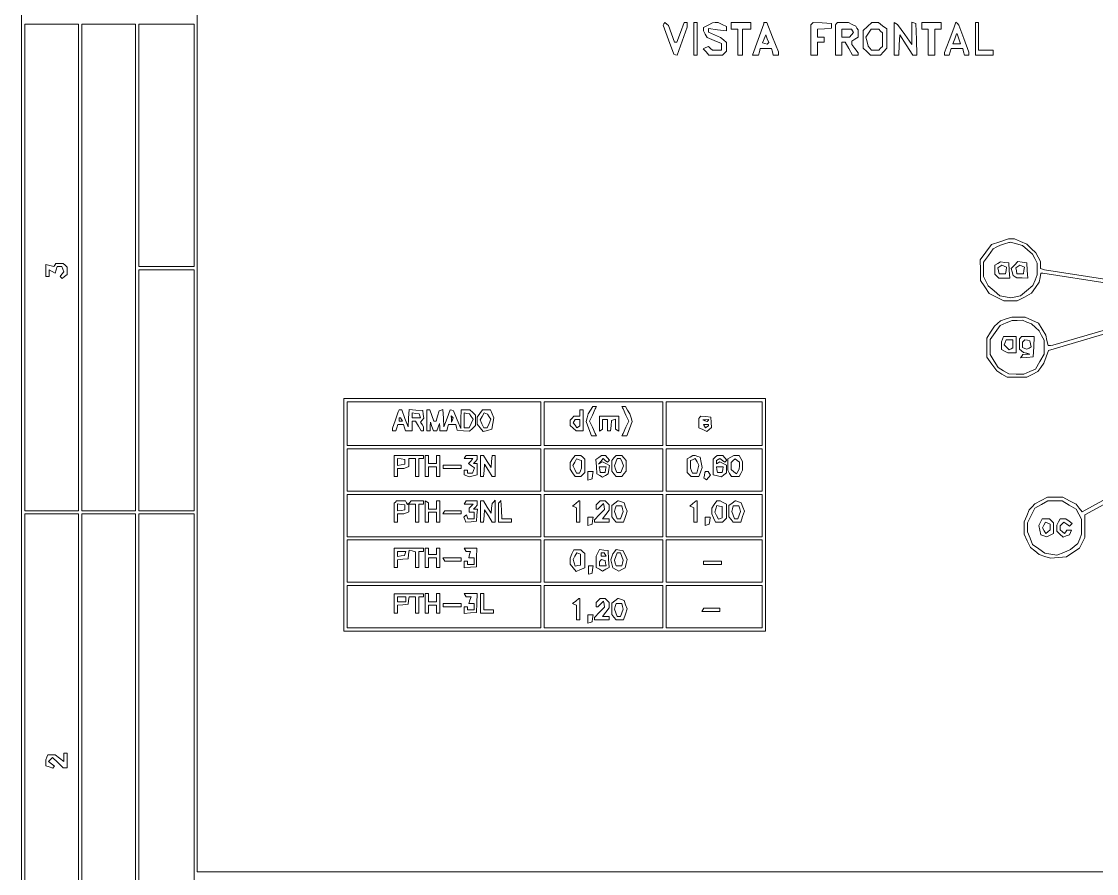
# Paper-space layout 'AN-06-DGE-026' of a CAD drawing. Header units: metres, sheet in millimetres. Extents: x 12 to 193, y 4 to 291.
# Drawn here: x 29.6 to 112.2, y 128.6 to 194.1 of the extents above; entities that cross this region are included whole.
import ezdxf

# ---------------------------------------------------------------- set-up
doc = ezdxf.new("R2010")
doc.units = ezdxf.units.M
doc.layers.add('DGE_CONTORNOS', color=7, linetype='Continuous', lineweight=0)
doc.layers.add('DGE_DATOS', color=7, linetype='Continuous', lineweight=0)

# ---------------------------------------------------------------- blocks, each defined once
blk = doc.blocks.new('LP_REF_DGE_MT_026')
at = {"layer": 'DGE_CONTORNOS'}
for points in [[(29.55, 147.493), (29.55, 25.344), (111.148, 25.344), (192.746, 25.344), (192.746, 147.493), (192.746, 269.642), (111.148, 269.642), (29.55, 269.642)], [(192.495, 201.684), (192.495, 133.976), (186.363, 133.976), (180.231, 133.976), (180.231, 131.348), (180.231, 128.72), (111.649, 128.72), (43.066, 128.72), (43.066, 199.056), (43.066, 269.392), (117.781, 269.392), (192.495, 269.392)], [(33.931, 175.214), (33.931, 156.504), (31.866, 156.504), (29.801, 156.504), (29.801, 175.214), (29.801, 193.925), (31.866, 193.925), (33.931, 193.925)], [(38.311, 175.214), (38.311, 156.504), (36.246, 156.504), (34.181, 156.504), (34.181, 175.214), (34.181, 193.925), (36.246, 193.925), (38.311, 193.925)], [(42.816, 184.601), (42.816, 175.277), (40.689, 175.277), (38.561, 175.277), (38.561, 184.601), (38.561, 193.925), (40.689, 193.925), (42.816, 193.925)], [(78.939, 193.952), (78.871, 193.842), (79.281, 192.733), (79.692, 191.624), (79.825, 191.579), (79.958, 191.535), (80.347, 192.611), (80.737, 193.687), (80.737, 193.869), (80.737, 194.05), (80.622, 194.05), (80.507, 194.05), (80.216, 193.299), (79.924, 192.548), (79.842, 192.548), (79.761, 192.548), (79.533, 193.181), (79.305, 193.814), (79.156, 193.938), (79.007, 194.062)], [(81.237, 192.798), (81.237, 191.547), (81.362, 191.547), (81.487, 191.547), (81.487, 192.798), (81.487, 194.05), (81.362, 194.05), (81.237, 194.05)], [(82.332, 193.853), (81.988, 193.666), (81.988, 193.537), (81.988, 193.407), (82.122, 193.157), (82.256, 192.907), (82.81, 192.669), (83.365, 192.432), (83.365, 192.177), (83.365, 191.922), (83.014, 191.922), (82.664, 191.922), (82.522, 192.064), (82.38, 192.206), (82.167, 192.124), (81.954, 192.042), (82.178, 191.794), (82.402, 191.547), (82.921, 191.547), (83.44, 191.547), (83.59, 191.697), (83.74, 191.847), (83.74, 192.178), (83.74, 192.509), (83.517, 192.711), (83.293, 192.914), (82.828, 193.108), (82.364, 193.302), (82.364, 193.443), (82.364, 193.584), (83.052, 193.503), (83.74, 193.422), (83.74, 193.59), (83.74, 193.759), (83.421, 193.904), (83.103, 194.05), (82.89, 194.045), (82.676, 194.04)], [(84.116, 193.799), (84.116, 193.549), (84.366, 193.549), (84.616, 193.549), (84.616, 192.548), (84.616, 191.547), (84.804, 191.547), (84.992, 191.547), (84.992, 192.548), (84.992, 193.549), (85.305, 193.549), (85.617, 193.549), (85.617, 193.799), (85.617, 194.05), (84.867, 194.05), (84.116, 194.05)], [(86.619, 194.002), (86.619, 193.954), (86.183, 192.751), (85.747, 191.547), (85.981, 191.547), (86.214, 191.547), (86.279, 191.797), (86.345, 192.047), (86.78, 192.047), (87.215, 192.047), (87.281, 191.797), (87.346, 191.547), (87.546, 191.547), (87.745, 191.547), (87.745, 191.671), (87.745, 191.795), (87.294, 192.922), (86.843, 194.05), (86.731, 194.05), (86.619, 194.05)], [(90.337, 193.972), (90.248, 193.883), (90.248, 192.715), (90.248, 191.547), (90.498, 191.547), (90.749, 191.547), (90.749, 192.047), (90.749, 192.548), (90.999, 192.548), (91.249, 192.548), (91.249, 192.736), (91.249, 192.923), (90.999, 192.923), (90.749, 192.923), (90.749, 193.229), (90.749, 193.535), (91.28, 193.573), (91.812, 193.612), (91.812, 193.799), (91.812, 193.987), (91.119, 194.024), (90.426, 194.061)], [(92.209, 193.966), (92.125, 193.883), (92.125, 192.715), (92.125, 191.547), (92.376, 191.547), (92.626, 191.547), (92.626, 192.047), (92.626, 192.548), (92.747, 192.548), (92.869, 192.548), (93.154, 192.048), (93.439, 191.549), (93.658, 191.548), (93.877, 191.547), (93.875, 191.641), (93.872, 191.734), (93.627, 192.047), (93.382, 192.36), (93.38, 192.486), (93.377, 192.613), (93.627, 192.769), (93.877, 192.925), (93.875, 193.206), (93.874, 193.487), (93.782, 193.624), (93.69, 193.762), (93.416, 193.906), (93.143, 194.05), (92.717, 194.05), (92.292, 194.05)], [(93.443, 193.418), (93.523, 193.288), (93.372, 193.106), (93.221, 192.923), (92.923, 192.923), (92.626, 192.923), (92.626, 193.236), (92.626, 193.549), (92.994, 193.549), (93.362, 193.549)], [(94.584, 193.743), (94.253, 193.436), (94.253, 192.763), (94.253, 192.091), (94.542, 191.819), (94.832, 191.547), (95.211, 191.547), (95.591, 191.547), (95.829, 191.81), (96.067, 192.074), (96.067, 192.818), (96.067, 193.563), (95.755, 193.804), (95.442, 194.044), (95.178, 194.047), (94.915, 194.05)], [(95.604, 193.399), (95.755, 193.249), (95.755, 192.736), (95.755, 192.222), (95.604, 192.072), (95.454, 191.922), (95.182, 191.922), (94.909, 191.922), (94.779, 192.079), (94.648, 192.236), (94.562, 192.581), (94.475, 192.925), (94.68, 193.237), (94.884, 193.549), (95.169, 193.549), (95.454, 193.549)], [(96.631, 192.806), (96.631, 191.547), (96.812, 191.547), (96.994, 191.547), (97.031, 192.326), (97.069, 193.106), (97.569, 192.327), (98.07, 191.549), (98.231, 191.548), (98.392, 191.547), (98.356, 192.757), (98.32, 193.967), (98.164, 194.019), (98.007, 194.071), (98.007, 193.222), (98.007, 192.373), (97.451, 193.137), (96.895, 193.901), (96.763, 193.983), (96.631, 194.064)], [(98.758, 193.799), (98.758, 193.549), (99.008, 193.549), (99.259, 193.549), (99.259, 192.548), (99.259, 191.547), (99.509, 191.547), (99.759, 191.547), (99.759, 192.548), (99.759, 193.549), (100.01, 193.549), (100.26, 193.549), (100.26, 193.799), (100.26, 194.05), (99.509, 194.05), (98.758, 194.05)], [(101.308, 193.852), (101.221, 193.612), (100.865, 192.676), (100.51, 191.74), (100.51, 191.643), (100.51, 191.547), (100.69, 191.547), (100.869, 191.547), (100.948, 191.797), (101.028, 192.047), (101.469, 192.047), (101.91, 192.047), (101.976, 191.797), (102.041, 191.547), (102.214, 191.547), (102.388, 191.547), (102.388, 191.663), (102.388, 191.78), (102.004, 192.821), (101.621, 193.862), (101.508, 193.977), (101.395, 194.092)], [(102.888, 192.798), (102.888, 191.547), (103.576, 191.547), (104.265, 191.547), (104.265, 191.734), (104.265, 191.922), (103.702, 191.922), (103.138, 191.922), (103.138, 192.986), (103.138, 194.05), (103.013, 194.05), (102.888, 194.05)], [(86.944, 192.456), (86.889, 192.401), (86.706, 192.443), (86.524, 192.485), (86.646, 192.798), (86.768, 193.111), (86.884, 192.811), (86.999, 192.512)], [(101.618, 192.798), (101.749, 192.423), (101.453, 192.423), (101.158, 192.423), (101.299, 192.798), (101.441, 193.174), (101.464, 193.174), (101.487, 193.174)], [(106.044, 177.023), (106.51, 176.894), (106.894, 176.571), (107.277, 176.248), (107.461, 175.894), (107.644, 175.539), (107.644, 175.091), (107.644, 174.643), (107.472, 174.231), (107.299, 173.819), (106.823, 173.426), (106.347, 173.034), (105.985, 172.954), (105.622, 172.875), (105.191, 172.956), (104.76, 173.036), (104.318, 173.424), (103.877, 173.812), (103.695, 174.163), (103.514, 174.513), (103.514, 175.064), (103.514, 175.615), (103.885, 176.128), (104.257, 176.64), (104.535, 176.789), (104.813, 176.938), (105.134, 177.035), (105.454, 177.133), (105.516, 177.143), (105.579, 177.153)], [(32.116, 175.401), (32.038, 175.276), (31.733, 175.352), (31.428, 175.429), (31.428, 174.977), (31.428, 174.526), (31.553, 174.526), (31.678, 174.526), (31.678, 174.781), (31.678, 175.035), (31.914, 174.909), (32.151, 174.782), (32.215, 175.029), (32.28, 175.277), (32.466, 175.277), (32.652, 175.277), (32.73, 175.073), (32.809, 174.87), (32.663, 174.695), (32.518, 174.52), (32.596, 174.442), (32.673, 174.365), (32.864, 174.523), (33.054, 174.682), (33.054, 174.954), (33.054, 175.227), (32.904, 175.377), (32.754, 175.527), (32.474, 175.527), (32.193, 175.527)], [(104.609, 175.517), (104.39, 175.389), (104.39, 175.045), (104.39, 174.701), (104.54, 174.551), (104.69, 174.401), (105.11, 174.401), (105.53, 174.401), (105.492, 174.985), (105.454, 175.57), (105.141, 175.607), (104.828, 175.645)], [(105.241, 174.979), (105.203, 174.714), (104.955, 174.714), (104.706, 174.714), (104.661, 174.949), (104.616, 175.184), (104.773, 175.281), (104.93, 175.379), (105.105, 175.312), (105.279, 175.245)], [(105.889, 175.399), (105.629, 175.139), (105.714, 174.864), (105.8, 174.588), (105.94, 174.496), (106.079, 174.405), (106.493, 174.403), (106.907, 174.401), (106.868, 174.985), (106.83, 175.57), (106.49, 175.615), (106.15, 175.66)], [(106.618, 174.979), (106.58, 174.714), (106.331, 174.714), (106.083, 174.714), (106.038, 174.949), (105.992, 175.184), (106.15, 175.281), (106.307, 175.379), (106.481, 175.312), (106.656, 175.245)], [(42.816, 165.765), (42.816, 156.504), (40.689, 156.504), (38.561, 156.504), (38.561, 165.765), (38.561, 175.026), (40.689, 175.026), (42.816, 175.026)], [(106.853, 171.013), (107.206, 170.88), (107.499, 170.606), (107.793, 170.333), (107.98, 169.973), (108.168, 169.613), (108.176, 169.079), (108.184, 168.545), (107.845, 167.968), (107.507, 167.391), (107.06, 167.204), (106.612, 167.017), (106.033, 167.017), (105.454, 167.018), (105.051, 167.263), (104.649, 167.508), (104.332, 168.011), (104.014, 168.514), (104.014, 169.09), (104.014, 169.667), (104.406, 170.212), (104.798, 170.757), (105.251, 170.946), (105.704, 171.134), (106.103, 171.14), (106.501, 171.147)], [(104.966, 169.697), (104.891, 169.499), (104.891, 169.201), (104.891, 168.903), (105.133, 168.773), (105.375, 168.644), (105.696, 168.644), (106.017, 168.644), (106.017, 169.269), (106.017, 169.895), (105.53, 169.895), (105.042, 169.895)], [(105.767, 169.339), (105.767, 169.034), (105.629, 168.949), (105.492, 168.864), (105.299, 169.057), (105.107, 169.25), (105.182, 169.447), (105.258, 169.645), (105.512, 169.645), (105.767, 169.645)], [(106.351, 169.812), (106.267, 169.728), (106.267, 169.326), (106.267, 168.925), (106.424, 168.798), (106.58, 168.671), (106.83, 168.609), (107.081, 168.548), (106.806, 168.533), (106.532, 168.519), (106.45, 168.385), (106.367, 168.252), (106.849, 168.291), (107.331, 168.331), (107.368, 169.113), (107.405, 169.895), (106.92, 169.895), (106.434, 169.895)], [(107.123, 169.346), (107.168, 169.112), (107.01, 169.014), (106.853, 168.917), (106.685, 168.982), (106.517, 169.046), (106.517, 169.262), (106.517, 169.478), (106.605, 169.566), (106.693, 169.654), (106.885, 169.616), (107.078, 169.579)], [(54.33, 156.191), (54.33, 147.242), (70.537, 147.242), (86.744, 147.242), (86.744, 156.191), (86.744, 165.139), (70.537, 165.139), (54.33, 165.139)], [(69.473, 163.2), (69.473, 161.51), (62.027, 161.51), (54.58, 161.51), (54.58, 163.2), (54.58, 164.889), (62.027, 164.889), (69.473, 164.889)], [(78.859, 163.2), (78.859, 161.51), (74.291, 161.51), (69.723, 161.51), (69.723, 163.2), (69.723, 164.889), (74.291, 164.889), (78.859, 164.889)], [(73.306, 164.232), (73.129, 163.95), (73.041, 163.657), (72.953, 163.363), (73.163, 162.812), (73.373, 162.261), (73.561, 162.261), (73.749, 162.261), (73.701, 162.355), (73.652, 162.449), (73.438, 162.918), (73.224, 163.387), (73.438, 163.857), (73.652, 164.326), (73.701, 164.42), (73.749, 164.514), (73.616, 164.514), (73.484, 164.514)], [(75.758, 164.42), (75.806, 164.326), (76.02, 163.857), (76.235, 163.387), (76.02, 162.918), (75.806, 162.449), (75.758, 162.355), (75.71, 162.261), (75.898, 162.261), (76.085, 162.261), (76.296, 162.812), (76.506, 163.363), (76.418, 163.657), (76.33, 163.95), (76.153, 164.232), (75.975, 164.514), (75.842, 164.514), (75.71, 164.514)], [(86.493, 163.2), (86.493, 161.51), (82.802, 161.51), (79.11, 161.51), (79.11, 163.2), (79.11, 164.889), (82.802, 164.889), (86.493, 164.889)], [(58.521, 164.107), (58.464, 163.95), (58.274, 163.403), (58.084, 162.855), (58.084, 162.746), (58.084, 162.636), (58.201, 162.636), (58.318, 162.636), (58.397, 162.887), (58.477, 163.137), (58.704, 163.137), (58.931, 163.137), (58.997, 162.887), (59.062, 162.636), (59.324, 162.636), (59.586, 162.636), (59.586, 163.012), (59.586, 163.387), (59.717, 163.387), (59.848, 163.387), (60.061, 163.013), (60.275, 162.638), (60.368, 162.637), (60.462, 162.636), (60.46, 162.793), (60.458, 162.949), (60.342, 163.133), (60.226, 163.316), (60.354, 163.47), (60.482, 163.624), (60.441, 163.912), (60.4, 164.201), (59.875, 164.239), (59.35, 164.277), (59.311, 163.613), (59.273, 162.949), (59.03, 163.606), (58.786, 164.263), (58.682, 164.263), (58.577, 164.263)], [(60.181, 163.794), (60.233, 163.638), (59.91, 163.638), (59.586, 163.638), (59.586, 163.834), (59.586, 164.03), (59.858, 163.99), (60.13, 163.95)], [(60.713, 163.45), (60.713, 162.636), (60.838, 162.636), (60.963, 162.636), (60.973, 162.98), (60.983, 163.325), (61.108, 162.98), (61.234, 162.636), (61.353, 162.636), (61.472, 162.636), (61.585, 162.918), (61.698, 163.2), (61.706, 162.918), (61.714, 162.636), (61.976, 162.636), (62.238, 162.636), (62.303, 162.887), (62.369, 163.137), (62.652, 163.137), (62.936, 163.137), (62.995, 162.913), (63.053, 162.69), (63.526, 162.658), (63.998, 162.626), (64.233, 162.838), (64.467, 163.051), (64.467, 163.45), (64.467, 163.849), (64.238, 164.056), (64.009, 164.263), (63.675, 164.263), (63.341, 164.263), (63.335, 163.544), (63.329, 162.824), (63.049, 163.503), (62.769, 164.183), (62.643, 164.225), (62.516, 164.267), (62.271, 163.608), (62.027, 162.949), (61.989, 163.614), (61.95, 164.28), (61.803, 164.23), (61.655, 164.181), (61.541, 163.784), (61.427, 163.387), (61.345, 163.387), (61.263, 163.387), (61.105, 163.825), (60.947, 164.263), (60.83, 164.263), (60.713, 164.263)], [(62.675, 163.489), (62.61, 163.325), (62.6, 163.565), (62.59, 163.804), (62.665, 163.729), (62.741, 163.653)], [(64.134, 163.741), (64.266, 163.532), (64.119, 163.209), (63.972, 162.887), (63.781, 162.887), (63.591, 162.887), (63.591, 163.459), (63.591, 164.031), (63.797, 163.991), (64.002, 163.95)], [(64.787, 163.985), (64.592, 163.707), (64.592, 163.436), (64.592, 163.165), (64.821, 162.882), (65.051, 162.599), (65.379, 162.681), (65.708, 162.763), (65.791, 163.21), (65.875, 163.657), (65.737, 163.96), (65.599, 164.263), (65.29, 164.263), (64.982, 164.263)], [(65.515, 163.734), (65.642, 163.532), (65.496, 163.209), (65.349, 162.887), (65.218, 162.887), (65.087, 162.887), (64.952, 163.184), (64.817, 163.481), (64.963, 163.754), (65.11, 164.028), (65.249, 163.982), (65.388, 163.936)], [(72.477, 164.013), (72.477, 163.763), (72.251, 163.763), (72.026, 163.763), (71.876, 163.613), (71.726, 163.462), (71.726, 163.256), (71.726, 163.051), (71.955, 162.843), (72.184, 162.636), (72.455, 162.636), (72.727, 162.636), (72.727, 163.45), (72.727, 164.263), (72.602, 164.263), (72.477, 164.263)], [(73.979, 163.192), (73.979, 162.622), (74.104, 162.699), (74.229, 162.776), (74.229, 163.144), (74.229, 163.512), (74.417, 163.512), (74.604, 163.512), (74.604, 163.074), (74.604, 162.636), (74.721, 162.636), (74.839, 162.636), (74.878, 163.033), (74.917, 163.431), (75.074, 163.482), (75.23, 163.533), (75.23, 163.155), (75.23, 162.776), (75.355, 162.699), (75.48, 162.622), (75.48, 163.192), (75.48, 163.763), (74.729, 163.763), (73.979, 163.763)], [(81.702, 163.685), (81.613, 163.596), (81.613, 163.239), (81.613, 162.881), (81.922, 162.74), (82.231, 162.6), (82.411, 162.749), (82.592, 162.899), (82.571, 163.299), (82.551, 163.7), (82.171, 163.737), (81.791, 163.775)], [(58.773, 163.512), (58.85, 163.387), (58.718, 163.387), (58.585, 163.387), (58.585, 163.512), (58.585, 163.638), (58.64, 163.638), (58.695, 163.638)], [(72.477, 163.269), (72.477, 163.027), (72.366, 162.958), (72.255, 162.889), (72.105, 163.07), (71.955, 163.251), (72.035, 163.382), (72.116, 163.512), (72.296, 163.512), (72.477, 163.512)], [(82.33, 163.437), (82.254, 163.361), (82.09, 163.427), (81.926, 163.493), (82.165, 163.503), (82.405, 163.512)], [(82.364, 163.082), (82.364, 163.027), (82.247, 162.955), (82.131, 162.883), (82.052, 163.01), (81.973, 163.137), (82.168, 163.137), (82.364, 163.137)], [(69.473, 159.633), (69.473, 158.006), (62.027, 158.006), (54.58, 158.006), (54.58, 159.633), (54.58, 161.26), (62.027, 161.26), (69.473, 161.26)], [(78.859, 159.633), (78.859, 158.006), (74.291, 158.006), (69.723, 158.006), (69.723, 159.633), (69.723, 161.26), (74.291, 161.26), (78.859, 161.26)], [(86.493, 159.633), (86.493, 158.006), (82.802, 158.006), (79.11, 158.006), (79.11, 159.633), (79.11, 161.26), (82.802, 161.26), (86.493, 161.26)], [(58.21, 159.934), (58.21, 159.132), (58.335, 159.132), (58.46, 159.132), (58.46, 159.445), (58.46, 159.758), (58.7, 159.758), (58.94, 159.758), (59.138, 159.834), (59.336, 159.91), (59.336, 160.209), (59.336, 160.509), (59.586, 160.509), (59.837, 160.509), (59.837, 159.82), (59.837, 159.132), (59.962, 159.132), (60.087, 159.132), (60.087, 159.82), (60.087, 160.509), (60.275, 160.509), (60.462, 160.509), (60.462, 160.628), (60.462, 160.747), (59.336, 160.741), (58.21, 160.736)], [(59.023, 160.258), (59.023, 160.071), (58.742, 160.031), (58.46, 159.991), (58.46, 160.258), (58.46, 160.526), (58.742, 160.486), (59.023, 160.446)], [(60.587, 159.946), (60.587, 159.132), (60.713, 159.132), (60.838, 159.132), (60.838, 159.507), (60.838, 159.883), (61.151, 159.883), (61.464, 159.883), (61.464, 159.507), (61.464, 159.132), (61.589, 159.132), (61.714, 159.132), (61.714, 159.946), (61.714, 160.759), (61.589, 160.759), (61.464, 160.759), (61.464, 160.446), (61.464, 160.133), (61.151, 160.133), (60.838, 160.133), (60.838, 160.446), (60.838, 160.759), (60.713, 160.759), (60.587, 160.759)], [(63.654, 160.634), (63.576, 160.509), (63.912, 160.509), (64.247, 160.509), (64.088, 160.317), (63.929, 160.125), (64.156, 159.96), (64.383, 159.794), (64.304, 159.588), (64.225, 159.382), (64.033, 159.382), (63.841, 159.382), (63.841, 159.507), (63.841, 159.633), (63.716, 159.633), (63.591, 159.633), (63.591, 159.441), (63.591, 159.249), (63.779, 159.177), (63.967, 159.105), (64.28, 159.183), (64.592, 159.262), (64.592, 159.698), (64.592, 160.133), (64.442, 160.133), (64.292, 160.133), (64.442, 160.283), (64.592, 160.434), (64.592, 160.596), (64.592, 160.759), (64.162, 160.759), (63.731, 160.759)], [(64.843, 159.946), (64.843, 159.132), (64.96, 159.132), (65.078, 159.132), (65.117, 159.601), (65.155, 160.071), (65.447, 159.601), (65.739, 159.132), (65.854, 159.132), (65.969, 159.132), (65.969, 159.946), (65.969, 160.759), (65.851, 160.759), (65.734, 160.759), (65.695, 160.29), (65.656, 159.82), (65.364, 160.29), (65.072, 160.759), (64.958, 160.759), (64.843, 160.759)], [(71.921, 160.481), (71.726, 160.203), (71.726, 159.946), (71.726, 159.688), (71.921, 159.41), (72.115, 159.132), (72.334, 159.132), (72.552, 159.132), (72.702, 159.282), (72.852, 159.432), (72.852, 159.946), (72.852, 160.459), (72.702, 160.609), (72.552, 160.759), (72.334, 160.759), (72.115, 160.759)], [(72.602, 160.068), (72.602, 159.778), (72.526, 159.58), (72.45, 159.382), (72.335, 159.382), (72.221, 159.382), (72.086, 159.679), (71.95, 159.976), (72.09, 160.238), (72.23, 160.499), (72.416, 160.428), (72.602, 160.357)], [(73.931, 160.598), (73.711, 160.437), (73.751, 159.891), (73.791, 159.345), (74.01, 159.208), (74.229, 159.071), (74.448, 159.208), (74.667, 159.345), (74.706, 159.668), (74.744, 159.991), (74.484, 160.131), (74.224, 160.27), (74.07, 160.178), (73.916, 160.085), (74.089, 160.299), (74.262, 160.512), (74.436, 160.367), (74.61, 160.223), (74.688, 160.3), (74.765, 160.378), (74.607, 160.568), (74.448, 160.759), (74.3, 160.759), (74.151, 160.759)], [(75.095, 160.56), (74.93, 160.36), (74.93, 159.946), (74.93, 159.531), (75.095, 159.331), (75.261, 159.132), (75.48, 159.132), (75.7, 159.132), (75.865, 159.331), (76.031, 159.531), (76.031, 159.946), (76.031, 160.36), (75.865, 160.56), (75.7, 160.759), (75.48, 160.759), (75.261, 160.759)], [(75.718, 160.227), (75.823, 159.946), (75.731, 159.695), (75.639, 159.445), (75.48, 159.445), (75.321, 159.445), (75.229, 159.695), (75.137, 159.946), (75.242, 160.227), (75.347, 160.509), (75.48, 160.509), (75.614, 160.509)], [(80.956, 160.624), (80.737, 160.496), (80.737, 159.964), (80.737, 159.432), (80.887, 159.282), (81.037, 159.132), (81.328, 159.132), (81.619, 159.132), (81.749, 159.475), (81.88, 159.818), (81.805, 160.214), (81.731, 160.61), (81.536, 160.684), (81.342, 160.759), (81.258, 160.755), (81.175, 160.751)], [(81.486, 160.261), (81.619, 160.013), (81.54, 159.698), (81.46, 159.382), (81.3, 159.382), (81.139, 159.382), (81.063, 159.58), (80.987, 159.778), (80.987, 160.07), (80.987, 160.363), (81.143, 160.426), (81.3, 160.489), (81.327, 160.499), (81.354, 160.509)], [(82.889, 160.609), (82.739, 160.459), (82.739, 159.86), (82.739, 159.262), (83.053, 159.183), (83.368, 159.104), (83.554, 159.259), (83.74, 159.413), (83.74, 159.706), (83.74, 159.999), (83.487, 160.135), (83.234, 160.27), (83.112, 160.194), (82.989, 160.118), (82.989, 160.244), (82.989, 160.369), (83.12, 160.45), (83.251, 160.53), (83.436, 160.376), (83.621, 160.223), (83.698, 160.3), (83.776, 160.378), (83.618, 160.568), (83.459, 160.759), (83.249, 160.759), (83.039, 160.759)], [(84.084, 160.624), (83.865, 160.496), (83.865, 160.056), (83.865, 159.616), (83.995, 159.374), (84.124, 159.132), (84.429, 159.132), (84.733, 159.132), (84.862, 159.374), (84.992, 159.616), (84.992, 159.946), (84.992, 160.275), (84.862, 160.517), (84.733, 160.759), (84.518, 160.755), (84.303, 160.751)], [(84.739, 159.961), (84.738, 159.695), (84.624, 159.516), (84.51, 159.336), (84.313, 159.5), (84.116, 159.663), (84.116, 159.936), (84.116, 160.208), (84.263, 160.356), (84.41, 160.503), (84.576, 160.365), (84.741, 160.228)], [(61.964, 159.883), (61.964, 159.758), (62.652, 159.758), (63.341, 159.758), (63.341, 159.883), (63.341, 160.008), (62.652, 160.008), (61.964, 160.008)], [(74.455, 159.664), (74.413, 159.445), (74.229, 159.445), (74.045, 159.445), (74.002, 159.664), (73.96, 159.883), (74.229, 159.883), (74.497, 159.883)], [(83.466, 159.664), (83.424, 159.445), (83.24, 159.445), (83.055, 159.445), (83.013, 159.664), (82.971, 159.883), (83.24, 159.883), (83.508, 159.883)], [(73.102, 159.184), (73.102, 158.861), (73.259, 158.912), (73.415, 158.964), (73.455, 159.236), (73.495, 159.507), (73.299, 159.507), (73.102, 159.507)], [(82.104, 159.476), (82.094, 159.445), (82.052, 159.226), (82.01, 159.008), (82.11, 158.946), (82.21, 158.884), (82.36, 159.065), (82.51, 159.246), (82.43, 159.377), (82.349, 159.507), (82.231, 159.507), (82.113, 159.507)], [(69.473, 156.128), (69.473, 154.501), (62.027, 154.501), (54.58, 154.501), (54.58, 156.128), (54.58, 157.755), (62.027, 157.755), (69.473, 157.755)], [(58.293, 157.171), (58.21, 157.088), (58.21, 156.358), (58.21, 155.628), (58.335, 155.628), (58.46, 155.628), (58.46, 155.941), (58.46, 156.254), (58.7, 156.254), (58.94, 156.254), (59.138, 156.329), (59.336, 156.405), (59.336, 156.705), (59.336, 157.004), (59.586, 157.004), (59.837, 157.004), (59.837, 156.316), (59.837, 155.628), (59.962, 155.628), (60.087, 155.628), (60.087, 156.316), (60.087, 157.004), (60.275, 157.004), (60.462, 157.004), (60.462, 157.13), (60.462, 157.255), (59.987, 157.255), (59.511, 157.255), (59.375, 157.119), (59.239, 156.983), (59.155, 157.119), (59.071, 157.255), (58.724, 157.255), (58.376, 157.255)], [(60.587, 156.449), (60.587, 155.628), (60.713, 155.628), (60.838, 155.628), (60.838, 156.003), (60.838, 156.379), (61.151, 156.379), (61.464, 156.379), (61.464, 156.003), (61.464, 155.628), (61.589, 155.628), (61.714, 155.628), (61.714, 156.441), (61.714, 157.255), (61.589, 157.255), (61.464, 157.255), (61.464, 156.942), (61.464, 156.629), (61.151, 156.629), (60.838, 156.629), (60.838, 156.872), (60.838, 157.115), (60.713, 157.192), (60.587, 157.27)], [(63.654, 157.13), (63.576, 157.004), (63.922, 157.004), (64.267, 157.004), (64.117, 156.854), (63.967, 156.704), (63.967, 156.541), (63.967, 156.379), (64.154, 156.379), (64.342, 156.379), (64.342, 156.128), (64.342, 155.878), (64.102, 155.878), (63.862, 155.878), (63.806, 156.034), (63.75, 156.191), (63.655, 156.102), (63.56, 156.014), (63.637, 155.813), (63.714, 155.612), (64.122, 155.651), (64.53, 155.69), (64.569, 156.16), (64.607, 156.629), (64.45, 156.629), (64.292, 156.629), (64.442, 156.779), (64.592, 156.929), (64.592, 157.092), (64.592, 157.255), (64.162, 157.255), (63.731, 157.255)], [(64.843, 156.441), (64.843, 155.628), (64.96, 155.628), (65.078, 155.628), (65.117, 156.097), (65.155, 156.566), (65.447, 156.097), (65.739, 155.628), (65.854, 155.628), (65.969, 155.628), (65.969, 156.466), (65.969, 157.305), (65.853, 157.186), (65.738, 157.067), (65.697, 156.692), (65.656, 156.316), (65.364, 156.785), (65.072, 157.255), (64.958, 157.255), (64.843, 157.255)], [(66.313, 157.183), (66.219, 157.088), (66.219, 156.358), (66.219, 155.628), (66.72, 155.628), (67.22, 155.628), (67.22, 155.753), (67.22, 155.878), (66.851, 155.878), (66.482, 155.878), (66.444, 156.578), (66.407, 157.278)], [(78.859, 156.128), (78.859, 154.501), (74.291, 154.501), (69.723, 154.501), (69.723, 156.128), (69.723, 157.755), (74.291, 157.755), (78.859, 157.755)], [(72.156, 157.059), (71.914, 156.864), (72.07, 156.798), (72.226, 156.733), (72.226, 156.181), (72.226, 155.628), (72.352, 155.628), (72.477, 155.628), (72.477, 156.441), (72.477, 157.255), (72.438, 157.255), (72.399, 157.255)], [(73.878, 157.105), (73.728, 156.954), (73.728, 156.792), (73.728, 156.629), (73.8, 156.629), (73.871, 156.629), (74.081, 156.839), (74.291, 157.049), (74.334, 156.826), (74.377, 156.603), (73.99, 156.203), (73.603, 155.804), (73.603, 155.716), (73.603, 155.628), (74.166, 155.628), (74.729, 155.628), (74.729, 155.753), (74.729, 155.878), (74.47, 155.878), (74.211, 155.878), (74.47, 156.208), (74.729, 156.538), (74.729, 156.746), (74.729, 156.954), (74.579, 157.105), (74.429, 157.255), (74.229, 157.255), (74.029, 157.255)], [(75.166, 157.082), (74.93, 156.909), (74.93, 156.468), (74.93, 156.027), (75.095, 155.827), (75.261, 155.628), (75.548, 155.628), (75.836, 155.628), (75.975, 156.048), (76.114, 156.468), (75.994, 156.782), (75.875, 157.095), (75.667, 157.175), (75.46, 157.255), (75.431, 157.255), (75.403, 157.255)], [(86.493, 156.128), (86.493, 154.501), (82.802, 154.501), (79.11, 154.501), (79.11, 156.128), (79.11, 157.755), (82.802, 157.755), (86.493, 157.755)], [(81.167, 157.059), (80.924, 156.864), (81.081, 156.798), (81.237, 156.733), (81.237, 156.181), (81.237, 155.628), (81.362, 155.628), (81.487, 155.628), (81.487, 156.441), (81.487, 157.255), (81.449, 157.255), (81.41, 157.255)], [(82.809, 156.977), (82.614, 156.698), (82.614, 156.482), (82.614, 156.265), (82.759, 155.947), (82.904, 155.628), (83.172, 155.628), (83.44, 155.628), (83.59, 155.778), (83.74, 155.928), (83.74, 156.462), (83.74, 156.996), (83.498, 157.125), (83.256, 157.255), (83.13, 157.255), (83.003, 157.255)], [(84.177, 157.082), (83.94, 156.909), (83.94, 156.468), (83.94, 156.027), (84.106, 155.827), (84.271, 155.628), (84.559, 155.628), (84.847, 155.628), (84.986, 156.048), (85.124, 156.468), (85.005, 156.782), (84.886, 157.095), (84.678, 157.175), (84.471, 157.255), (84.442, 157.255), (84.414, 157.255)], [(110.104, 156.937), (110.646, 156.619), (110.842, 156.241), (111.037, 155.863), (111.04, 155.276), (111.044, 154.689), (110.906, 154.332), (110.769, 153.976), (110.489, 153.741), (110.209, 153.507), (109.679, 153.299), (109.148, 153.092), (108.692, 153.166), (108.235, 153.24), (107.761, 153.568), (107.287, 153.897), (107.09, 154.389), (106.893, 154.882), (106.893, 155.228), (106.893, 155.575), (107.175, 156.133), (107.456, 156.691), (107.957, 156.971), (108.457, 157.251), (109.009, 157.253), (109.562, 157.255)], [(33.931, 137.481), (33.931, 118.708), (31.866, 118.708), (29.801, 118.708), (29.801, 137.481), (29.801, 156.254), (31.866, 156.254), (33.931, 156.254)], [(38.311, 137.481), (38.311, 118.708), (36.246, 118.708), (34.181, 118.708), (34.181, 137.481), (34.181, 156.254), (36.246, 156.254), (38.311, 156.254)], [(42.816, 137.481), (42.816, 118.708), (40.689, 118.708), (38.561, 118.708), (38.561, 137.481), (38.561, 156.254), (40.689, 156.254), (42.816, 156.254)], [(59.023, 156.754), (59.023, 156.566), (58.742, 156.526), (58.46, 156.486), (58.46, 156.754), (58.46, 157.022), (58.742, 156.982), (59.023, 156.942)], [(62.027, 156.379), (61.949, 156.254), (62.645, 156.254), (63.341, 156.254), (63.341, 156.379), (63.341, 156.504), (62.722, 156.504), (62.104, 156.504)], [(75.76, 156.656), (75.818, 156.432), (75.716, 156.155), (75.614, 155.878), (75.48, 155.878), (75.347, 155.878), (75.245, 156.155), (75.142, 156.432), (75.201, 156.656), (75.259, 156.879), (75.48, 156.879), (75.701, 156.879)], [(83.427, 156.387), (83.427, 155.961), (83.279, 155.912), (83.131, 155.863), (82.991, 156.125), (82.85, 156.388), (82.93, 156.641), (83.011, 156.894), (83.219, 156.853), (83.427, 156.813)], [(84.771, 156.656), (84.829, 156.432), (84.727, 156.155), (84.624, 155.878), (84.491, 155.878), (84.358, 155.878), (84.255, 156.155), (84.153, 156.432), (84.211, 156.656), (84.27, 156.879), (84.491, 156.879), (84.712, 156.879)], [(73.102, 155.68), (73.102, 155.357), (73.259, 155.408), (73.415, 155.46), (73.455, 155.731), (73.495, 156.003), (73.299, 156.003), (73.102, 156.003)], [(82.113, 155.68), (82.113, 155.357), (82.27, 155.408), (82.426, 155.46), (82.466, 155.731), (82.506, 156.003), (82.31, 156.003), (82.113, 156.003)], [(107.89, 155.62), (107.752, 155.363), (107.832, 155), (107.912, 154.638), (108.148, 154.563), (108.385, 154.488), (108.64, 154.624), (108.895, 154.76), (108.895, 155.169), (108.895, 155.578), (108.745, 155.728), (108.595, 155.878), (108.312, 155.878), (108.028, 155.878)], [(108.645, 155.254), (108.645, 155.033), (108.467, 154.885), (108.29, 154.738), (108.165, 154.961), (108.04, 155.183), (108.157, 155.401), (108.273, 155.618), (108.459, 155.547), (108.645, 155.476)], [(109.275, 155.636), (109.146, 155.394), (109.146, 155.155), (109.146, 154.916), (109.387, 154.697), (109.628, 154.479), (109.876, 154.557), (110.124, 154.636), (110.194, 154.819), (110.264, 155.002), (110.088, 155.002), (109.911, 155.002), (109.83, 154.871), (109.749, 154.74), (109.573, 154.886), (109.396, 155.033), (109.396, 155.18), (109.396, 155.327), (109.537, 155.469), (109.678, 155.61), (109.907, 155.467), (110.135, 155.324), (110.235, 155.424), (110.334, 155.523), (110.091, 155.701), (109.849, 155.878), (109.627, 155.878), (109.405, 155.878)], [(69.473, 152.624), (69.473, 150.997), (62.027, 150.997), (54.58, 150.997), (54.58, 152.624), (54.58, 154.251), (62.027, 154.251), (69.473, 154.251)], [(78.859, 152.624), (78.859, 150.997), (74.291, 150.997), (69.723, 150.997), (69.723, 152.624), (69.723, 154.251), (74.291, 154.251), (78.859, 154.251)], [(86.493, 152.624), (86.493, 150.997), (82.802, 150.997), (79.11, 150.997), (79.11, 152.624), (79.11, 154.251), (82.802, 154.251), (86.493, 154.251)], [(58.21, 152.868), (58.21, 152.123), (58.335, 152.123), (58.46, 152.123), (58.46, 152.428), (58.46, 152.733), (58.867, 152.773), (59.273, 152.812), (59.312, 153.142), (59.35, 153.473), (59.593, 153.409), (59.837, 153.346), (59.837, 152.735), (59.837, 152.123), (59.962, 152.123), (60.087, 152.123), (60.087, 152.749), (60.087, 153.375), (60.275, 153.375), (60.462, 153.375), (60.462, 153.495), (60.462, 153.615), (59.336, 153.613), (58.21, 153.612)], [(59.055, 153.219), (59.003, 153.062), (58.732, 153.022), (58.46, 152.982), (58.46, 153.179), (58.46, 153.375), (58.783, 153.375), (59.107, 153.375)], [(60.587, 152.874), (60.587, 152.123), (60.713, 152.123), (60.838, 152.123), (60.838, 152.499), (60.838, 152.874), (61.151, 152.874), (61.464, 152.874), (61.464, 152.499), (61.464, 152.123), (61.589, 152.123), (61.714, 152.123), (61.714, 152.874), (61.714, 153.625), (61.589, 153.625), (61.464, 153.625), (61.464, 153.375), (61.464, 153.125), (61.151, 153.125), (60.838, 153.125), (60.838, 153.375), (60.838, 153.625), (60.713, 153.625), (60.587, 153.625)], [(63.654, 153.5), (63.731, 153.375), (63.9, 153.375), (64.068, 153.375), (64.003, 153.125), (63.937, 152.874), (64.14, 152.874), (64.342, 152.874), (64.342, 152.624), (64.342, 152.374), (64.092, 152.374), (63.841, 152.374), (63.841, 152.499), (63.841, 152.624), (63.716, 152.624), (63.591, 152.624), (63.591, 152.366), (63.591, 152.108), (64.06, 152.147), (64.53, 152.186), (64.54, 152.906), (64.551, 153.625), (64.064, 153.625), (63.576, 153.625)], [(71.871, 153.181), (71.726, 152.863), (71.726, 152.632), (71.726, 152.401), (71.961, 152.111), (72.197, 151.82), (72.525, 151.969), (72.852, 152.118), (72.852, 152.659), (72.852, 153.2), (72.702, 153.35), (72.552, 153.5), (72.284, 153.5), (72.016, 153.5)], [(72.539, 152.741), (72.539, 152.315), (72.331, 152.275), (72.123, 152.234), (72.042, 152.487), (71.962, 152.74), (72.103, 153.002), (72.243, 153.265), (72.391, 153.216), (72.539, 153.166)], [(73.862, 153.266), (73.728, 153.016), (73.728, 152.574), (73.728, 152.132), (73.979, 151.998), (74.229, 151.864), (74.477, 151.997), (74.726, 152.13), (74.688, 152.784), (74.649, 153.438), (74.322, 153.476), (73.995, 153.515)], [(74.417, 153.125), (74.494, 153), (74.299, 153), (74.104, 153), (74.104, 153.125), (74.104, 153.25), (74.221, 153.25), (74.339, 153.25)], [(75.145, 153.35), (75.019, 153.187), (74.937, 152.958), (74.855, 152.729), (74.932, 152.423), (75.008, 152.117), (75.244, 151.991), (75.48, 151.864), (75.716, 151.991), (75.952, 152.117), (76.033, 152.439), (76.114, 152.761), (75.952, 153.099), (75.791, 153.438), (75.531, 153.475), (75.271, 153.512)], [(75.716, 152.973), (75.818, 152.696), (75.76, 152.472), (75.701, 152.249), (75.48, 152.249), (75.259, 152.249), (75.201, 152.472), (75.142, 152.696), (75.245, 152.973), (75.347, 153.25), (75.48, 153.25), (75.614, 153.25)], [(62.027, 152.749), (62.104, 152.624), (62.722, 152.624), (63.341, 152.624), (63.341, 152.749), (63.341, 152.874), (62.645, 152.874), (61.949, 152.874)], [(73.134, 151.931), (73.134, 151.612), (73.275, 151.659), (73.415, 151.705), (73.455, 151.977), (73.495, 152.249), (73.315, 152.249), (73.134, 152.249)], [(74.457, 152.457), (74.497, 152.249), (74.238, 152.249), (73.979, 152.249), (73.979, 152.415), (73.979, 152.582), (74.065, 152.668), (74.151, 152.754), (74.284, 152.71), (74.417, 152.666)], [(81.988, 152.499), (81.988, 152.374), (82.676, 152.374), (83.365, 152.374), (83.365, 152.499), (83.365, 152.624), (82.676, 152.624), (81.988, 152.624)], [(69.473, 149.12), (69.473, 147.493), (62.027, 147.493), (54.58, 147.493), (54.58, 149.12), (54.58, 150.747), (62.027, 150.747), (69.473, 150.747)], [(78.859, 149.12), (78.859, 147.493), (74.291, 147.493), (69.723, 147.493), (69.723, 149.12), (69.723, 150.747), (74.291, 150.747), (78.859, 150.747)], [(86.493, 149.12), (86.493, 147.493), (82.802, 147.493), (79.11, 147.493), (79.11, 149.12), (79.11, 150.747), (82.802, 150.747), (86.493, 150.747)], [(58.21, 149.363), (58.21, 148.619), (58.335, 148.619), (58.46, 148.619), (58.46, 148.924), (58.46, 149.229), (58.867, 149.268), (59.273, 149.308), (59.313, 149.589), (59.353, 149.871), (59.595, 149.871), (59.837, 149.871), (59.837, 149.245), (59.837, 148.619), (59.962, 148.619), (60.087, 148.619), (60.087, 149.245), (60.087, 149.871), (60.275, 149.871), (60.462, 149.871), (60.462, 149.991), (60.462, 150.111), (59.336, 150.109), (58.21, 150.107)], [(59.086, 149.683), (59.086, 149.495), (58.773, 149.495), (58.46, 149.495), (58.46, 149.683), (58.46, 149.871), (58.773, 149.871), (59.086, 149.871)], [(60.587, 149.37), (60.587, 148.619), (60.713, 148.619), (60.838, 148.619), (60.838, 148.932), (60.838, 149.245), (61.151, 149.245), (61.464, 149.245), (61.464, 148.932), (61.464, 148.619), (61.589, 148.619), (61.714, 148.619), (61.714, 149.37), (61.714, 150.121), (61.589, 150.121), (61.464, 150.121), (61.464, 149.808), (61.464, 149.495), (61.151, 149.495), (60.838, 149.495), (60.838, 149.808), (60.838, 150.121), (60.713, 150.121), (60.587, 150.121)], [(63.654, 149.996), (63.731, 149.871), (63.92, 149.871), (64.109, 149.871), (64.029, 149.62), (63.95, 149.37), (64.146, 149.37), (64.342, 149.37), (64.342, 149.12), (64.342, 148.869), (64.092, 148.869), (63.841, 148.869), (63.841, 148.995), (63.841, 149.12), (63.716, 149.12), (63.591, 149.12), (63.591, 148.862), (63.591, 148.604), (64.06, 148.643), (64.53, 148.682), (64.551, 149.401), (64.572, 150.121), (64.074, 150.121), (63.576, 150.121)], [(64.843, 149.37), (64.843, 148.619), (65.343, 148.619), (65.844, 148.619), (65.844, 148.744), (65.844, 148.869), (65.468, 148.869), (65.093, 148.869), (65.093, 149.495), (65.093, 150.121), (64.968, 150.121), (64.843, 150.121)], [(72.156, 149.55), (71.914, 149.354), (72.07, 149.289), (72.226, 149.224), (72.226, 148.671), (72.226, 148.119), (72.352, 148.119), (72.477, 148.119), (72.477, 148.932), (72.477, 149.746), (72.438, 149.746), (72.399, 149.746)], [(73.878, 149.595), (73.728, 149.445), (73.728, 149.282), (73.728, 149.12), (73.8, 149.12), (73.871, 149.12), (74.081, 149.33), (74.291, 149.54), (74.334, 149.317), (74.377, 149.093), (73.99, 148.694), (73.603, 148.294), (73.603, 148.206), (73.603, 148.119), (74.166, 148.119), (74.729, 148.119), (74.729, 148.244), (74.729, 148.369), (74.47, 148.369), (74.211, 148.369), (74.47, 148.699), (74.729, 149.028), (74.729, 149.237), (74.729, 149.445), (74.579, 149.595), (74.429, 149.746), (74.229, 149.746), (74.029, 149.746)], [(75.166, 149.572), (74.93, 149.399), (74.93, 148.958), (74.93, 148.517), (75.095, 148.318), (75.261, 148.119), (75.548, 148.119), (75.836, 148.119), (75.975, 148.539), (76.114, 148.959), (75.994, 149.272), (75.875, 149.586), (75.667, 149.666), (75.46, 149.746), (75.431, 149.746), (75.403, 149.746)], [(61.964, 149.245), (61.964, 149.12), (62.652, 149.12), (63.341, 149.12), (63.341, 149.245), (63.341, 149.37), (62.652, 149.37), (61.964, 149.37)], [(75.76, 149.146), (75.818, 148.923), (75.716, 148.646), (75.614, 148.369), (75.48, 148.369), (75.347, 148.369), (75.245, 148.646), (75.142, 148.923), (75.201, 149.146), (75.259, 149.37), (75.48, 149.37), (75.701, 149.37)], [(81.926, 148.869), (81.848, 148.744), (82.544, 148.744), (83.24, 148.744), (83.24, 148.869), (83.24, 148.995), (82.621, 148.995), (82.003, 148.995)], [(73.102, 148.171), (73.102, 147.847), (73.259, 147.899), (73.415, 147.95), (73.455, 148.222), (73.495, 148.494), (73.299, 148.494), (73.102, 148.494)], [(32.804, 137.534), (32.804, 137.212), (32.474, 137.471), (32.145, 137.731), (31.862, 137.731), (31.579, 137.731), (31.504, 137.533), (31.428, 137.335), (31.428, 137.103), (31.428, 136.872), (31.687, 136.789), (31.947, 136.707), (32.022, 136.782), (32.098, 136.857), (31.856, 137.035), (31.615, 137.213), (31.771, 137.372), (31.928, 137.53), (32.341, 137.13), (32.754, 136.73), (32.904, 136.73), (33.054, 136.73), (33.054, 137.293), (33.054, 137.856), (32.929, 137.856), (32.804, 137.856)]]:
    blk.add_lwpolyline(points, close=True, dxfattribs=at)
for points in [[(112.981, 174.277), (108.207, 175.029), (108.051, 175.086), (107.894, 175.144), (107.894, 175.404), (107.894, 175.665), (107.718, 176.003), (107.541, 176.341), (107.186, 176.678), (106.83, 177.016), (106.365, 177.21), (105.9, 177.404), (105.66, 177.404), (105.42, 177.404), (104.775, 177.196), (104.131, 176.988), (103.697, 176.397), (103.264, 175.806), (103.268, 175.01), (103.272, 174.213), (103.614, 173.712), (103.956, 173.212), (104.512, 172.93), (105.069, 172.649), (105.586, 172.649), (106.103, 172.649), (106.654, 172.939), (107.206, 173.23), (107.496, 173.659), (107.787, 174.088), (107.856, 174.432), (107.925, 174.776), (108.004, 174.778), (108.082, 174.78), (113.025, 174.006)], [(113.329, 170.531), (108.851, 169.234), (108.662, 169.221), (108.474, 169.207), (108.39, 169.6), (108.307, 169.993), (108.019, 170.46), (107.73, 170.926), (107.218, 171.159), (106.705, 171.392), (106.192, 171.394), (105.679, 171.397), (105.253, 171.254), (104.828, 171.111), (104.593, 170.91), (104.357, 170.709), (104.061, 170.242), (103.764, 169.775), (103.764, 169.04), (103.764, 168.306), (104.143, 167.782), (104.523, 167.259), (104.926, 167.013), (105.329, 166.767), (106.079, 166.767), (106.83, 166.767), (107.259, 166.986), (107.689, 167.204), (107.923, 167.525), (108.157, 167.845), (108.326, 168.338), (108.495, 168.831), (113.107, 170.175)], [(114.564, 158.301), (111.1, 156.406), (110.862, 156.709), (110.624, 157.011), (110.112, 157.273), (109.6, 157.534), (109.02, 157.534), (108.441, 157.534), (107.949, 157.282), (107.456, 157.031), (107.242, 156.794), (107.028, 156.557), (106.835, 156.097), (106.643, 155.636), (106.645, 155.162), (106.648, 154.689), (106.88, 154.179), (107.112, 153.668), (107.448, 153.404), (107.785, 153.139), (108.229, 152.992), (108.674, 152.845), (109.282, 152.904), (109.89, 152.962), (110.391, 153.293), (110.891, 153.624), (111.1, 154.03), (111.31, 154.435), (111.303, 155.313), (111.297, 156.191), (114.729, 158.068)]]:
    blk.add_lwpolyline(points, dxfattribs=at)

psp = doc.layouts.new('AN-06-DGE-026')

# ---------------------------------------------------------------- block references
at = {"layer": 'DGE_DATOS'}
psp.add_blockref('LP_REF_DGE_MT_026', (0, 0), dxfattribs=at)

doc.saveas('drawing.dxf')
